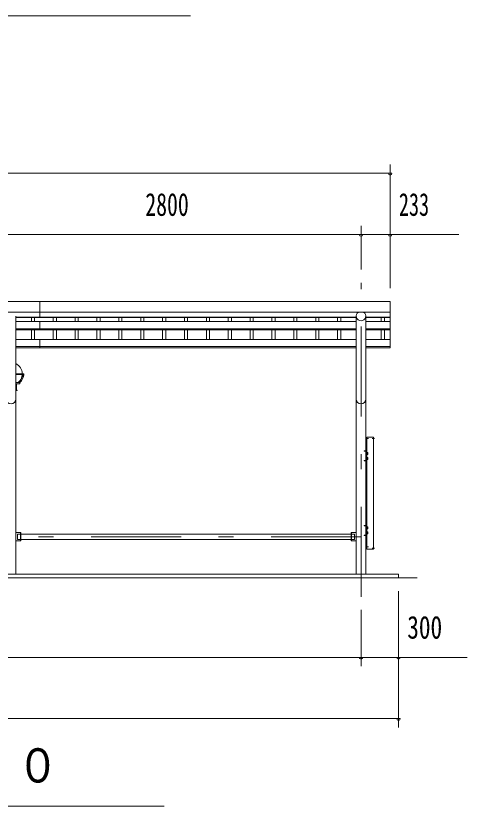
# Model space of a CAD drawing. Units: millimetres, scale not verified. Extents: x -37128 to 37128, y -29862 to 29862.
# Drawn here: x 4511 to 8122, y 16465 to 22785 of the extents above; entities that cross this region are included whole.
import ezdxf
from ezdxf.enums import TextEntityAlignment as Align

# ---------------------------------------------------------------- set-up
doc = ezdxf.new("R2010")
doc.units = ezdxf.units.MM
doc.header["$LTSCALE"] = 60
doc.linetypes.add('USER3', pattern=[24, 12, -5, 2, -5])
for name, color, linetype, lineweight in [('0-0_0', 7, 'Continuous', 18), ('0-2_1-0BOLD', 7, 'Continuous', 18), ('0-3_1-2CENTER', 3, 'USER3', 18), ('0-4_1-4THIN', 4, 'Continuous', 18), ('0-5_1-5DIM', 3, 'Continuous', 18)]:
    doc.layers.add(name, color=color, linetype=linetype, lineweight=lineweight)
doc.styles.add('ＭＳ ゴシック', font='')
doc.styles.get('ＭＳ ゴシック').set_extended_font_data('MS Gothic')

msp = doc.modelspace()

# ---------------------------------------------------------------- linework, layer by layer
at = {"layer": '0-0_0'}
for p, q in [((4575.03, 19922.16), (4510.68, 19922.16)), ((4575.03, 19916.16), (4510.68, 19916.16)), ((4575.03, 19916.16), (4575.03, 19922.16)), ((4510.68, 19852.16), (4542.53, 19852.16)), ((4542.53, 19842.16), (4542.53, 19852.16)), ((4510.68, 19842.16), (4542.53, 19842.16)), ((4517.53, 19792.16), (4517.53, 19842.16))]:
    msp.add_line(p, q, dxfattribs=at)
for start, end in [(0, 64.91913), (308.94244, 356.17745)]:
    msp.add_arc((4472.53, 19922.16), 90, start, end, dxfattribs=at)
for centre in [(4464.53, 19922.16), (4472.53, 19922.16)]:
    msp.add_ellipse(centre, major_axis=(-102.47, 6.5), ratio=0.92312, start_param=2.3796996, end_param=3.146893, dxfattribs=at)
at = {"layer": '0-2_1-0BOLD'}
for p, q in [((-310.47, 20500.05), (7505.53, 20500.05)), ((4702.53, 20371.65), (4702.53, 20500.05)), ((7505.53, 20416.4), (-310.47, 20416.4)), ((4510.68, 18319.86), (4510.68, 20384.42)), ((4510.68, 20375.2), (7234.38, 20375.2)), ((7234.38, 20371.65), (4510.68, 20371.65)), ((7234.38, 20384.42), (7234.38, 18319.86)), ((7310.68, 18319.86), (7310.68, 20384.42)), ((7310.68, 20375.2), (7505.53, 20375.2)), ((7505.53, 20371.65), (7310.68, 20371.65)), ((4510.68, 20339.45), (7234.38, 20339.45)), ((4702.53, 20274.71), (4702.53, 20339.45)), ((7310.68, 20339.45), (7505.53, 20339.45)), ((4510.68, 20280.62), (7234.38, 20280.62)), ((7234.38, 20274.71), (4510.68, 20274.71)), ((7505.53, 20280.62), (7310.68, 20280.62)), ((7310.68, 20274.71), (7505.53, 20274.71)), ((7234.38, 20196.99), (4510.68, 20196.99)), ((4702.53, 20131.02), (4702.53, 20196.99)), ((7505.53, 20196.99), (7310.68, 20196.99)), ((4510.68, 20139.36), (7234.38, 20139.36)), ((7234.38, 20131.02), (4510.68, 20131.02)), ((7310.68, 20139.36), (7505.53, 20139.36)), ((4510.68, 19792.16), (4522.53, 19792.16)), ((7320.19, 19409.36), (7319.07, 19409.26)), ((7320.19, 19402.36), (7319.07, 19402.45)), ((7320.19, 19415.86), (7373.19, 19415.86)), ((7320.19, 19294.36), (7320.19, 19415.86)), ((7373.19, 19409.36), (7374.31, 19409.26)), ((7373.19, 19402.36), (7374.31, 19402.45)), ((7319.9, 19402.36), (7320.19, 19402.36)), ((7373.48, 19402.36), (7373.19, 19402.36)), ((7314.69, 19305.86), (7298.69, 19305.86)), ((7298.69, 19303.56), (7298.69, 19305.86)), ((7314.69, 19303.56), (7298.69, 19303.56)), ((7310.79, 19290.76), (7311.3, 19291.63)), ((7310.79, 19280.96), (7310.79, 19290.76)), ((7311.3, 19291.63), (7314.79, 19291.63)), ((7311.3, 19288.74), (7314.79, 19288.74)), ((7311.3, 19282.97), (7314.79, 19282.97)), ((7314.79, 19279.61), (7316.39, 19279.61)), ((7316.39, 19301.86), (7316.39, 19229.86)), ((7318.69, 19301.86), (7318.69, 19229.86)), ((7320.29, 19294.36), (7318.69, 19294.36)), ((7320.29, 19277.36), (7318.69, 19277.36)), ((7320.19, 19254.36), (7320.19, 19277.36)), ((7320.29, 19277.36), (7320.29, 19294.36)), ((7325.1, 19293.36), (7320.29, 19293.36)), ((7325.1, 19289.61), (7320.29, 19289.61)), ((7325.1, 19282.1), (7320.29, 19282.1)), ((7325.1, 19278.35), (7320.29, 19278.35)), ((7325.79, 19292.16), (7325.1, 19293.36)), ((7325.79, 19279.56), (7325.1, 19278.35)), ((7325.79, 19279.56), (7325.79, 19292.16)), ((7298.69, 19225.86), (7298.69, 19228.16)), ((7314.69, 19228.16), (7298.69, 19228.16)), ((7314.69, 19225.86), (7298.69, 19225.86)), ((7310.79, 19250.76), (7310.79, 19240.96)), ((7310.79, 19240.96), (7311.3, 19240.08)), ((7311.3, 19248.74), (7314.79, 19248.74)), ((7311.3, 19242.97), (7314.79, 19242.97)), ((7311.3, 19240.08), (7314.79, 19240.08)), ((7314.79, 19252.11), (7316.39, 19252.11)), ((7320.29, 19254.36), (7318.69, 19254.36)), ((7320.29, 19237.36), (7318.69, 19237.36)), ((7320.19, 18519.86), (7320.19, 19237.36)), ((7320.29, 19237.36), (7320.29, 19254.36)), ((7325.1, 19253.36), (7320.29, 19253.36)), ((7325.1, 19249.61), (7320.29, 19249.61)), ((7325.1, 19242.1), (7320.29, 19242.1)), ((7325.1, 19238.35), (7320.29, 19238.35)), ((7325.79, 19252.16), (7325.1, 19253.36)), ((7325.79, 19239.56), (7325.1, 19238.35)), ((7325.79, 19239.56), (7325.79, 19252.16)), ((7314.69, 18709.86), (7298.69, 18709.86)), ((7298.69, 18707.56), (7298.69, 18709.86)), ((7314.69, 18707.56), (7298.69, 18707.56)), ((4547.48, 18586.85), (4547.48, 18652.86)), ((7197.57, 18586.85), (7197.57, 18652.86)), ((7310.79, 18694.76), (7311.3, 18695.63)), ((7310.79, 18684.96), (7310.79, 18694.76)), ((7310.79, 18654.76), (7310.79, 18644.96)), ((7310.79, 18644.96), (7311.3, 18644.08)), ((7311.3, 18695.63), (7314.79, 18695.63)), ((7311.3, 18692.74), (7314.79, 18692.74)), ((7311.3, 18686.97), (7314.79, 18686.97)), ((7311.3, 18652.74), (7314.79, 18652.74)), ((7311.3, 18646.97), (7314.79, 18646.97)), ((7311.3, 18644.08), (7314.79, 18644.08)), ((7314.79, 18683.61), (7316.39, 18683.61)), ((7314.79, 18656.11), (7316.39, 18656.11)), ((7316.39, 18705.86), (7316.39, 18633.86)), ((7318.69, 18705.86), (7318.69, 18633.86)), ((7320.29, 18698.36), (7318.69, 18698.36)), ((7320.29, 18681.36), (7318.69, 18681.36)), ((7320.29, 18658.36), (7318.69, 18658.36)), ((7320.29, 18681.36), (7320.29, 18698.36)), ((7325.1, 18697.36), (7320.29, 18697.36)), ((7325.1, 18693.61), (7320.29, 18693.61)), ((7325.1, 18686.1), (7320.29, 18686.1)), ((7325.1, 18682.35), (7320.29, 18682.35)), ((7320.29, 18641.36), (7320.29, 18658.36)), ((7325.1, 18657.36), (7320.29, 18657.36)), ((7325.1, 18653.61), (7320.29, 18653.61)), ((7325.1, 18646.1), (7320.29, 18646.1)), ((7325.79, 18696.16), (7325.1, 18697.36)), ((7325.79, 18683.56), (7325.1, 18682.35)), ((7325.79, 18656.16), (7325.1, 18657.36)), ((7325.79, 18683.56), (7325.79, 18696.16)), ((7325.79, 18643.56), (7325.79, 18656.16)), ((4525.03, 18598.51), (4525.03, 18641.21)), ((4525.03, 18641.21), (4547.48, 18641.21)), ((4547.48, 18598.51), (4525.03, 18598.51)), ((7194.37, 18641.21), (4550.68, 18641.21)), ((4550.68, 18598.51), (7194.37, 18598.51)), ((7220.02, 18641.21), (7197.57, 18641.21)), ((7197.57, 18598.51), (7220.02, 18598.51)), ((7220.02, 18598.51), (7220.02, 18641.21)), ((7298.69, 18629.86), (7298.69, 18632.16)), ((7314.69, 18632.16), (7298.69, 18632.16)), ((7314.69, 18629.86), (7298.69, 18629.86)), ((7320.29, 18641.36), (7318.69, 18641.36)), ((7325.1, 18642.35), (7320.29, 18642.35)), ((7325.79, 18643.56), (7325.1, 18642.35)), ((7320.19, 18543.36), (7319.07, 18543.26)), ((7320.19, 18536.36), (7319.07, 18536.45)), ((7319.9, 18536.36), (7320.19, 18536.36)), ((7373.19, 18530.36), (7374.31, 18530.26)), ((7373.19, 18523.36), (7374.31, 18523.45)), ((7373.48, 18523.36), (7373.19, 18523.36)), ((-527.47, 18289.86), (7722.53, 18289.86)), ((7572.53, 18319.86), (-377.47, 18319.86)), ((7572.53, 18289.86), (7572.53, 18319.86))]:
    msp.add_line(p, q, dxfattribs=at)
for points in [[(7505.53, 20500.05), (7505.53, 20131.02), (7310.68, 20131.02)], [(4522.53, 19792.16), (4522.53, 19789.86), (4510.68, 19789.86)], [(7373.19, 19415.86), (7373.19, 18519.86), (7320.19, 18519.86)], [(7310.79, 19280.96), (7311.3, 19280.08), (7314.79, 19280.08)], [(7314.79, 19279.61), (7314.79, 19292.11), (7316.39, 19292.11)], [(7310.79, 19250.76), (7311.3, 19251.63), (7314.79, 19251.63)], [(7314.79, 19252.11), (7314.79, 19239.61), (7316.39, 19239.61)], [(4510.68, 18652.86), (4550.68, 18652.86), (4550.68, 18586.85), (4510.68, 18586.85)], [(7234.37, 18652.86), (7194.37, 18652.86), (7194.37, 18586.85), (7234.37, 18586.85)], [(7310.79, 18684.96), (7311.3, 18684.08), (7314.79, 18684.08)], [(7310.79, 18654.76), (7311.3, 18655.63), (7314.79, 18655.63)], [(7314.79, 18683.61), (7314.79, 18696.11), (7316.39, 18696.11)], [(7314.79, 18656.11), (7314.79, 18643.61), (7316.39, 18643.61)]]:
    msp.add_lwpolyline(points, dxfattribs=at)
for centre, radius, start, end in [((7272.53, 20384.42), 38.15, 123.05154, 56.94846), ((4472.53, 19719.86), 38.15, 180, 0), ((7272.53, 19719.86), 38.15, 180, 0), ((7326.59, 19405.86), 9, 164.11915, 195.88085), ((7319.19, 19407.96), 1.3, 95, 164.11915), ((7319.19, 19403.75), 1.3, 195.88085, 265), ((7374.2, 19407.96), 1.3, 15.88085, 85), ((7374.2, 19403.75), 1.3, 275, 344.11915), ((7366.79, 19405.86), 9, 344.11915, 15.88085), ((7313.11, 19290.19), 2.32, 180, 218.54623), ((7319.3, 19285.86), 8.51, 160.17089, 199.83133), ((7313.11, 19281.53), 2.32, 141.46857, 180), ((7314.69, 19301.86), 4, 0, 90), ((7314.69, 19301.86), 1.7, 0, 90), ((7315.33, 19285.86), 10.46, 338.97459, 21.02541), ((7322.92, 19291.49), 2.88, 319.27318, 360), ((7322.92, 19280.23), 2.88, 0, 40.72682), ((7313.11, 19250.19), 2.32, 180, 218.53143), ((7319.3, 19245.86), 8.51, 160.16867, 199.82911), ((7313.11, 19241.53), 2.32, 141.45377, 180), ((7314.69, 19229.86), 4, 270, 0), ((7314.69, 19229.86), 1.7, 270, 0), ((7315.33, 19245.86), 10.46, 338.97459, 21.02541), ((7322.92, 19251.49), 2.88, 319.27318, 360), ((7322.92, 19240.23), 2.88, 0, 40.72682), ((7314.69, 18705.86), 4, 0, 90), ((7314.69, 18705.86), 1.7, 0, 90), ((7313.11, 18694.19), 2.32, 180, 218.54623), ((7319.3, 18689.86), 8.51, 160.17089, 199.83133), ((7313.11, 18685.53), 2.32, 141.46857, 180), ((7313.11, 18654.19), 2.32, 180, 218.53143), ((7319.3, 18649.86), 8.51, 160.16867, 199.82911), ((7313.11, 18645.53), 2.32, 141.45377, 180), ((7315.33, 18689.86), 10.46, 338.97459, 21.02541), ((7315.33, 18649.86), 10.46, 338.97459, 21.02541), ((7322.92, 18695.49), 2.88, 319.27318, 360), ((7322.92, 18684.23), 2.88, 0, 40.72682), ((7322.92, 18655.49), 2.88, 319.27318, 360), ((7322.92, 18644.23), 2.88, 0, 40.72682), ((7314.69, 18633.86), 4, 270, 0), ((7314.69, 18633.86), 1.7, 270, 0), ((7326.59, 18539.86), 9, 164.11915, 195.88085), ((7319.19, 18541.96), 1.3, 95, 164.11915), ((7319.19, 18537.75), 1.3, 195.88085, 265), ((7374.2, 18528.96), 1.3, 15.88085, 85), ((7374.2, 18524.75), 1.3, 275, 344.11915), ((7366.79, 18526.86), 9, 344.11915, 15.88085)]:
    msp.add_arc(centre, radius, start, end, dxfattribs=at)
at = {"layer": '0-3_1-2CENTER'}
for p, q in [((7272.53, 18139.86), (7272.53, 20650.05)), ((7312.59, 19405.86), (7332.19, 19405.86)), ((7380.79, 19405.86), (7361.19, 19405.86)), ((7308.54, 19285.86), (7330.7, 19285.86)), ((7308.54, 19245.86), (7330.7, 19245.86)), ((7308.54, 18689.86), (7330.7, 18689.86)), ((7308.54, 18649.86), (7330.7, 18649.86)), ((7272.53, 18619.86), (-77.47, 18619.86)), ((7312.59, 18539.86), (7332.19, 18539.86)), ((7380.79, 18526.86), (7361.19, 18526.86))]:
    msp.add_line(p, q, dxfattribs=at)
at = {"layer": '0-4_1-4THIN'}
for p, q in [((4635.03, 20371.65), (4635.03, 20339.45)), ((4660.02, 20339.45), (4660.02, 20371.65)), ((4810.03, 20339.45), (4810.03, 20371.65)), ((4835.02, 20371.65), (4835.02, 20339.45)), ((4985.03, 20371.65), (4985.03, 20339.45)), ((5010.02, 20339.45), (5010.02, 20371.65)), ((5160.03, 20339.45), (5160.03, 20371.65)), ((5185.02, 20371.65), (5185.02, 20339.45)), ((5335.03, 20371.65), (5335.03, 20339.45)), ((5360.02, 20339.45), (5360.02, 20371.65)), ((5510.03, 20339.45), (5510.03, 20371.65)), ((5535.02, 20371.65), (5535.02, 20339.45)), ((5685.03, 20371.65), (5685.03, 20339.45)), ((5710.02, 20339.45), (5710.02, 20371.65)), ((5860.03, 20339.45), (5860.03, 20371.65)), ((5885.02, 20371.65), (5885.02, 20339.45)), ((6035.03, 20371.65), (6035.03, 20339.45)), ((6060.02, 20339.45), (6060.02, 20371.65)), ((6210.03, 20339.45), (6210.03, 20371.65)), ((6235.02, 20371.65), (6235.02, 20339.45)), ((6385.03, 20371.65), (6385.03, 20339.45)), ((6410.02, 20339.45), (6410.02, 20371.65)), ((6560.03, 20339.45), (6560.03, 20371.65)), ((6585.02, 20371.65), (6585.02, 20339.45)), ((6735.03, 20371.65), (6735.03, 20339.45)), ((6760.02, 20339.45), (6760.02, 20371.65)), ((6910.03, 20339.45), (6910.03, 20371.65)), ((6935.02, 20371.65), (6935.02, 20339.45)), ((7085.03, 20371.65), (7085.03, 20339.45)), ((7110.02, 20339.45), (7110.02, 20371.65)), ((7435.03, 20371.65), (7435.03, 20339.45)), ((7460.03, 20339.45), (7460.03, 20371.65)), ((4635.03, 20274.71), (4635.03, 20196.99)), ((4660.02, 20196.99), (4660.02, 20274.71)), ((4810.03, 20196.99), (4810.03, 20274.71)), ((4835.02, 20274.71), (4835.02, 20196.99)), ((4985.03, 20274.71), (4985.03, 20196.99)), ((5010.02, 20196.99), (5010.02, 20274.71)), ((5160.03, 20196.99), (5160.03, 20274.71)), ((5185.02, 20274.71), (5185.02, 20196.99)), ((5335.03, 20274.71), (5335.03, 20196.99)), ((5360.02, 20196.99), (5360.02, 20274.71)), ((5510.03, 20196.99), (5510.03, 20274.71)), ((5535.02, 20274.71), (5535.02, 20196.99)), ((5685.03, 20274.71), (5685.03, 20196.99)), ((5710.02, 20196.99), (5710.02, 20274.71)), ((5860.03, 20196.99), (5860.03, 20274.71)), ((5885.02, 20274.71), (5885.02, 20196.99)), ((6035.03, 20274.71), (6035.03, 20196.99)), ((6060.02, 20196.99), (6060.02, 20274.71)), ((6210.03, 20196.99), (6210.03, 20274.71)), ((6235.02, 20274.71), (6235.02, 20196.99)), ((6385.03, 20274.71), (6385.03, 20196.99)), ((6410.02, 20196.99), (6410.02, 20274.71)), ((6560.03, 20196.99), (6560.03, 20274.71)), ((6585.02, 20274.71), (6585.02, 20196.99)), ((6735.03, 20274.71), (6735.03, 20196.99)), ((6760.02, 20196.99), (6760.02, 20274.71)), ((6910.03, 20196.99), (6910.03, 20274.71)), ((6935.02, 20274.71), (6935.02, 20196.99)), ((7085.03, 20274.71), (7085.03, 20196.99)), ((7110.02, 20196.99), (7110.02, 20274.71)), ((7435.03, 20274.71), (7435.03, 20196.99)), ((7460.03, 20196.99), (7460.03, 20274.71))]:
    msp.add_line(p, q, dxfattribs=at)
at = {"layer": '0-5_1-5DIM'}
for p, q in [((1287.52, 22784.86), (5907.52, 22784.86)), ((7505.53, 20605.86), (7505.53, 21595.86)), ((7505.53, 21525.86), (-310.47, 21525.86)), ((7519.53, 21525.85), (7491.53, 21525.85)), ((7272.53, 20755.86), (7272.53, 21105.86)), ((-859.97, 21035.86), (8055.03, 21035.86)), ((7286.53, 21035.86), (7258.53, 21035.86)), ((7519.53, 21035.86), (7491.53, 21035.86)), ((7572.53, 17094.86), (7572.53, 18184.86)), ((7272.53, 17584.86), (7272.53, 18034.86)), ((-926.97, 17654.86), (8122.03, 17654.86)), ((7286.53, 17654.86), (7258.53, 17654.86)), ((7586.53, 17654.86), (7558.53, 17654.86)), ((-377.47, 17164.86), (7572.53, 17164.86)), ((7586.53, 17164.86), (7558.53, 17164.86)), ((5697.52, 16464.86), (1497.52, 16464.86))]:
    msp.add_line(p, q, dxfattribs=at)
for centre in [(7505.53, 21525.85), (7272.53, 21035.86), (7505.53, 21035.86), (7272.53, 17654.86), (7572.53, 17654.86), (7572.53, 17164.86)]:
    msp.add_arc(centre, 14, 180, 0, dxfattribs=at)

# ---------------------------------------------------------------- texts
at = {"layer": '0-5_1-5DIM', "color": 7, "style": 'ＭＳ ゴシック'}
for s, height, width, p in [('2800', 182.3, 0.7, (5547.03, 21130.73)), ('233', 182.3, 0.65, (7575.53, 21130.73)), ('300', 182.3, 0.75, (7642.53, 17749.73)), ('正面図\u3000Ｓ＝１／７０', 273.5, 0.9, (1497.52, 16572.16))]:
    msp.add_text(s, height=height, dxfattribs=dict(at, width=width)).set_placement(p, align=Align.BOTTOM_LEFT)

doc.saveas('drawing.dxf')
